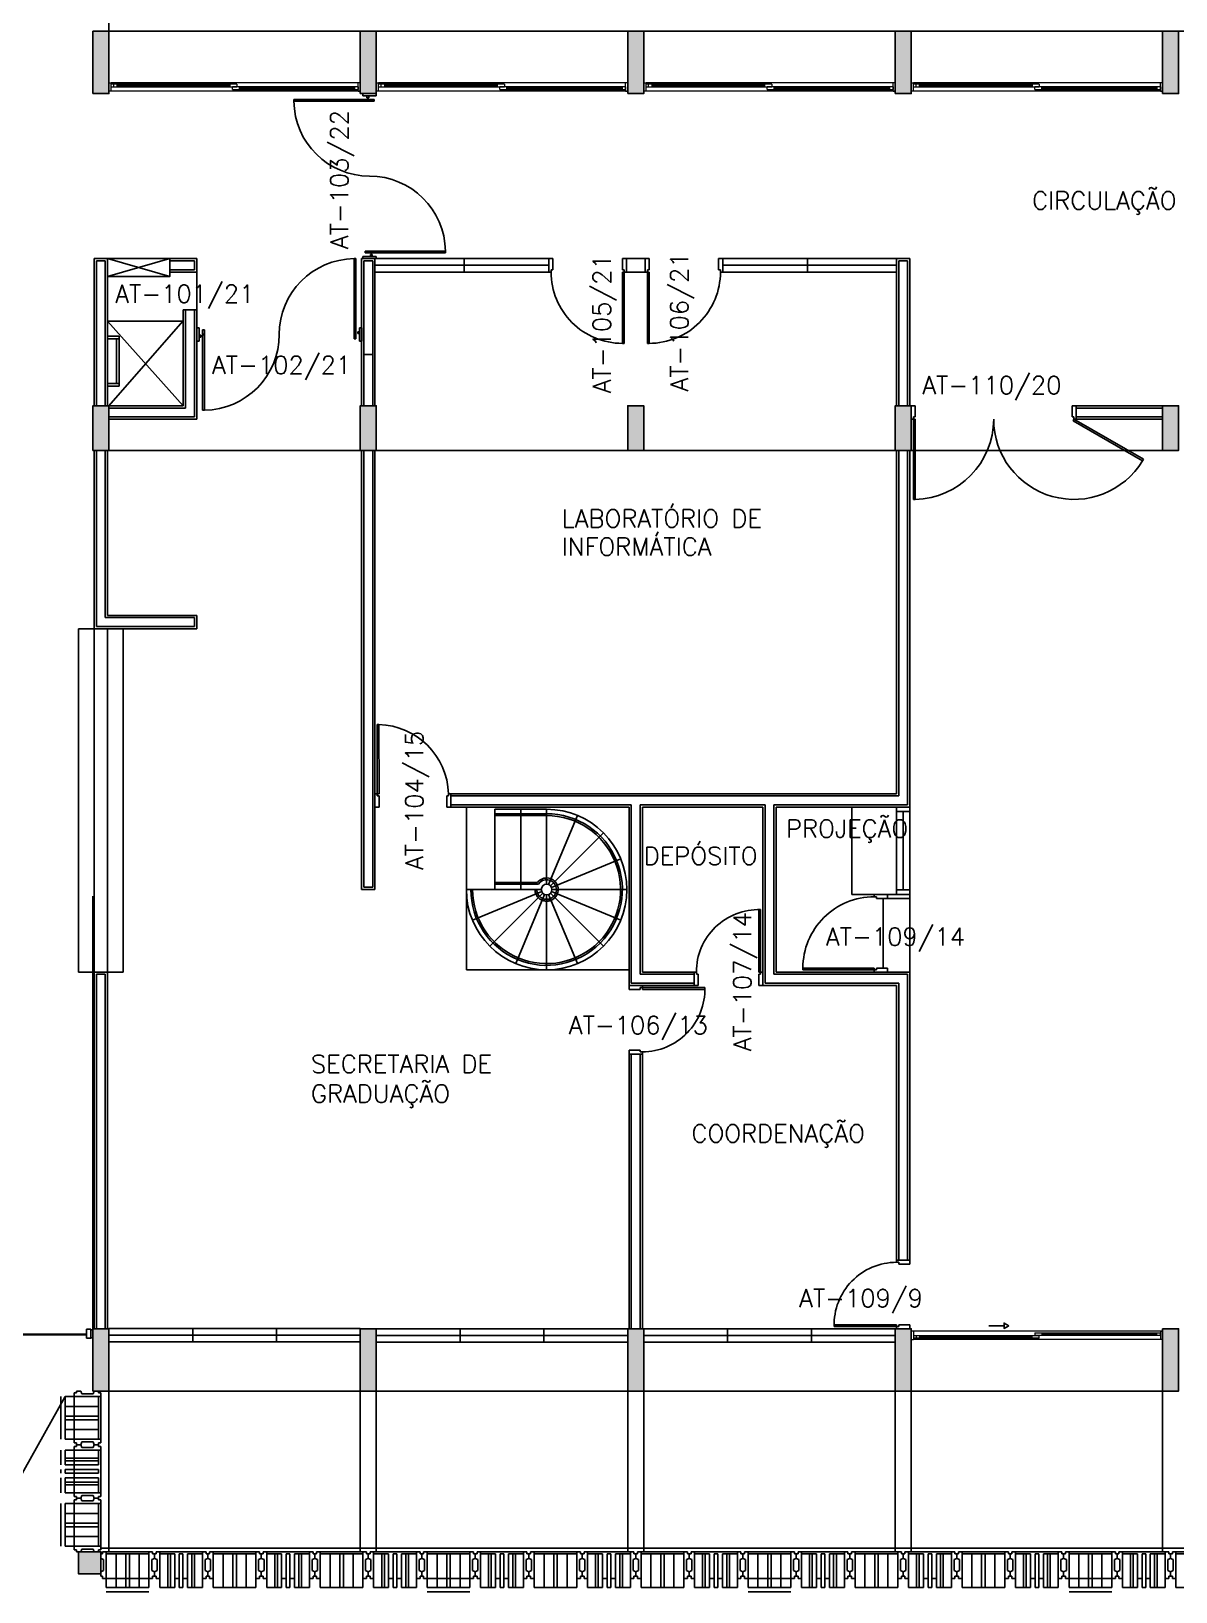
# Model space of a CAD drawing. Header units: millimetres. Extents: x 3605 to 3741, y 1123 to 1192.
# Drawn here: x 3719.02 to 3731.86, y 1132.45 to 1149.95 of the extents above; entities that cross this region are included whole.
import ezdxf

# ---------------------------------------------------------------- set-up
doc = ezdxf.new("R2010")
doc.units = ezdxf.units.MM
doc.linetypes.add('HIDDEN', pattern=[9.525, 6.35, -3.175])
for name, color, linetype in [('ar-acesso', 2, 'Continuous'), ('ar-alv', 2, 'Continuous'), ('ar-banc', 1, 'Continuous'), ('ar-brs', 2, 'Continuous'), ('ar-ci', 1, 'Continuous'), ('ar-esc', 2, 'Continuous'), ('ar-esq', 2, 'Continuous'), ('ar-estc', 1, 'Continuous'), ('ar-piso', 1, 'Continuous'), ('ar-proj', 1, 'HIDDEN'), ('ar-projarmario', 1, 'HIDDEN'), ('ar-reboco', 2, 'Continuous'), ('AR-SIMB CONG', 1, 'Continuous'), ('ar-xis', 1, 'Continuous'), ('banc', 1, 'Continuous'), ('brs-proj', 1, 'HIDDEN'), ('brs1', 2, 'Continuous'), ('brs2', 1, 'Continuous'), ('brs3', 1, 'Continuous'), ('brs4', 1, 'Continuous'), ('brs5', 1, 'Continuous'), ('DET-PIVO', 2, 'Continuous'), ('ENDEREÇO', 2, 'Continuous'), ('esc', 2, 'Continuous'), ('esq-01', 1, 'Continuous'), ('esq-02', 1, 'Continuous'), ('esq-03', 1, 'HIDDEN'), ('estc-01', 3, 'Continuous'), ('h-estc', 3, 'Continuous'), ('mob-aud1', 1, 'Continuous'), ('proj', 1, 'HIDDEN'), ('ptm', 2, 'Continuous'), ('ptm1', 1, 'Continuous'), ('TEXTO', 2, 'Continuous')]:
    doc.layers.add(name, color=color, linetype=linetype)
doc.styles.add('UNB-100', font='simplex.shx', dxfattribs={"height": 0.2})
doc.styles.add('UNB1-100', font='simplex.shx', dxfattribs={"height": 0.2})

# ---------------------------------------------------------------- blocks, each defined once
blk = doc.blocks.new('plr01-01p')
at = {"layer": 'h-estc'}
blk.add_hatch(color=3, dxfattribs=at).paths.add_polyline_path([(0.09, 0.075), (-0.09, 0.075), (-0.09, -0.625), (0.09, -0.625)])
at = {"layer": 'estc-01', "color": 3}
blk.add_lwpolyline([(-0.09, 0.075), (-0.09, -0.625), (0.09, -0.625), (0.09, 0.075)], close=True, dxfattribs=at)
blk = doc.blocks.new('plr02-01p')
at = {"layer": 'h-estc'}
blk.add_hatch(color=3, dxfattribs=at).paths.add_polyline_path([(0.09, 0.075), (-0.09, 0.075), (-0.09, -0.425), (0.09, -0.425)])
at = {"layer": 'estc-01', "color": 3}
blk.add_lwpolyline([(-0.09, 0.075), (-0.09, -0.425), (0.09, -0.425), (0.09, 0.075)], close=True, dxfattribs=at)
blk = doc.blocks.new('brs01-01p-leste')
at = {"layer": 'brs1'}
for p, q in [((-3, 0.2), (-2.98, 0.2)), ((-3, 0.2), (-3, 0.15)), ((-2.98, 0.225), (-2.94, 0.225)), ((-2.98, 0.2), (-2.98, 0.225)), ((-2.94, -0.075), (-2.94, 0.225)), ((-2.42, 0.225), (-2.46, 0.225)), ((-2.46, -0.075), (-2.46, 0.225)), ((-2.42, 0.2), (-2.42, 0.225)), ((-2.4, 0.2), (-2.42, 0.2)), ((-2.4, 0.2), (-2.38, 0.2)), ((-2.4, 0.2), (-2.4, 0.15)), ((-2.4, 0.2), (-2.4, 0.15)), ((-2.38, 0.225), (-2.34, 0.225)), ((-2.38, 0.2), (-2.38, 0.225)), ((-2.34, -0.075), (-2.34, 0.225)), ((-1.82, 0.225), (-1.86, 0.225)), ((-1.86, -0.075), (-1.86, 0.225)), ((-1.82, 0.2), (-1.82, 0.225)), ((-1.8, 0.2), (-1.82, 0.2)), ((-1.8, 0.2), (-1.78, 0.2)), ((-1.8, 0.2), (-1.8, 0.15)), ((-1.8, 0.2), (-1.8, 0.15)), ((-1.78, 0.225), (-1.74, 0.225)), ((-1.78, 0.2), (-1.78, 0.225)), ((-1.74, -0.075), (-1.74, 0.225)), ((-1.22, 0.225), (-1.26, 0.225)), ((-1.26, -0.075), (-1.26, 0.225)), ((-1.22, 0.2), (-1.22, 0.225)), ((-1.2, 0.2), (-1.22, 0.2)), ((-1.2, 0.2), (-1.18, 0.2)), ((-1.2, 0.2), (-1.2, 0.15)), ((-1.2, 0.2), (-1.2, 0.15)), ((-1.18, 0.225), (-1.14, 0.225)), ((-1.18, 0.2), (-1.18, 0.225)), ((-1.14, -0.075), (-1.14, 0.225)), ((-0.62, 0.225), (-0.66, 0.225)), ((-0.66, -0.075), (-0.66, 0.225)), ((-0.62, 0.2), (-0.62, 0.225)), ((-0.6, 0.2), (-0.62, 0.2)), ((-0.6, 0.2), (-0.6, 0.15)), ((-0.6, 0.2), (-0.58, 0.2)), ((-0.6, 0.2), (-0.6, 0.15)), ((-0.58, 0.225), (-0.54, 0.225)), ((-0.58, 0.2), (-0.58, 0.225)), ((-0.54, -0.075), (-0.54, 0.225)), ((-0.02, 0.225), (-0.06, 0.225)), ((-0.06, -0.075), (-0.06, 0.225)), ((-0.02, 0.2), (-0.02, 0.225)), ((0, 0.2), (-0.02, 0.2)), ((0, 0.2), (0, 0.15)), ((-3, 0.15), (-2.97, 0.137)), ((-3, 0), (-2.97, 0.013)), ((-2.97, 0.137), (-2.97, 0.013)), ((-2.4, 0.15), (-2.43, 0.137)), ((-2.43, 0.137), (-2.43, 0.013)), ((-2.4, 0), (-2.43, 0.013)), ((-2.4, 0.15), (-2.37, 0.137)), ((-2.4, 0), (-2.37, 0.013)), ((-2.37, 0.137), (-2.37, 0.013)), ((-1.8, 0.15), (-1.83, 0.137)), ((-1.83, 0.137), (-1.83, 0.013)), ((-1.8, 0), (-1.83, 0.013)), ((-1.8, 0.15), (-1.77, 0.137)), ((-1.8, 0), (-1.77, 0.013)), ((-1.77, 0.137), (-1.77, 0.013)), ((-1.2, 0.15), (-1.23, 0.137)), ((-1.23, 0.137), (-1.23, 0.013)), ((-1.2, 0), (-1.23, 0.013)), ((-1.2, 0.15), (-1.17, 0.137)), ((-1.2, 0), (-1.17, 0.013)), ((-1.17, 0.137), (-1.17, 0.013)), ((-0.6, 0.15), (-0.63, 0.137)), ((-0.63, 0.137), (-0.63, 0.013)), ((-0.6, 0), (-0.63, 0.013)), ((-0.6, 0.15), (-0.57, 0.137)), ((-0.6, 0), (-0.57, 0.013)), ((-0.57, 0.137), (-0.57, 0.013)), ((0, 0.15), (-0.03, 0.137)), ((-0.03, 0.137), (-0.03, 0.013)), ((0, 0), (-0.03, 0.013)), ((-3, -0.05), (-3, 0)), ((-3, -0.05), (-2.98, -0.05)), ((-2.98, -0.05), (-2.98, -0.075)), ((-2.98, -0.075), (-2.94, -0.075)), ((-2.42, -0.075), (-2.46, -0.075)), ((-2.42, -0.05), (-2.42, -0.075)), ((-2.4, -0.05), (-2.42, -0.05)), ((-2.4, -0.05), (-2.4, 0)), ((-2.4, -0.05), (-2.4, 0)), ((-2.4, -0.05), (-2.38, -0.05)), ((-2.38, -0.05), (-2.38, -0.075)), ((-2.38, -0.075), (-2.34, -0.075)), ((-1.82, -0.075), (-1.86, -0.075)), ((-1.82, -0.05), (-1.82, -0.075)), ((-1.8, -0.05), (-1.82, -0.05)), ((-1.8, -0.05), (-1.8, 0)), ((-1.8, -0.05), (-1.8, 0)), ((-1.8, -0.05), (-1.78, -0.05)), ((-1.78, -0.05), (-1.78, -0.075)), ((-1.78, -0.075), (-1.74, -0.075)), ((-1.22, -0.075), (-1.26, -0.075)), ((-1.22, -0.05), (-1.22, -0.075)), ((-1.2, -0.05), (-1.22, -0.05)), ((-1.2, -0.05), (-1.2, 0)), ((-1.2, -0.05), (-1.2, 0)), ((-1.2, -0.05), (-1.18, -0.05)), ((-1.18, -0.05), (-1.18, -0.075)), ((-1.18, -0.075), (-1.14, -0.075)), ((-0.62, -0.075), (-0.66, -0.075)), ((-0.62, -0.05), (-0.62, -0.075)), ((-0.6, -0.05), (-0.62, -0.05)), ((-0.6, -0.05), (-0.6, 0)), ((-0.6, -0.05), (-0.6, 0)), ((-0.6, -0.05), (-0.58, -0.05)), ((-0.58, -0.05), (-0.58, -0.075)), ((-0.58, -0.075), (-0.54, -0.075)), ((-0.02, -0.075), (-0.06, -0.075)), ((-0.02, -0.05), (-0.02, -0.075)), ((0, -0.05), (-0.02, -0.05)), ((0, -0.05), (0, 0))]:
    blk.add_line(p, q, dxfattribs=at)
at = {"layer": 'brs2'}
for p, q in [((-2.94, 0.225), (-2.46, 0.225)), ((-2.34, 0.225), (-1.86, 0.225)), ((-2.229, 0.2), (-2.12, 0.2)), ((-1.971, 0.2), (-2.08, 0.2)), ((-1.74, 0.225), (-1.26, 0.225)), ((-1.14, 0.225), (-0.66, 0.225)), ((-1.029, 0.2), (-0.92, 0.2)), ((-0.771, 0.2), (-0.88, 0.2)), ((-0.54, 0.225), (-0.06, 0.225)), ((-2.772, -0.075), (-2.72, -0.075)), ((-2.628, -0.075), (-2.68, -0.075)), ((-2.229, -0.175), (-2.12, -0.175)), ((-1.971, -0.175), (-2.08, -0.175)), ((-1.572, -0.075), (-1.52, -0.075)), ((-1.428, -0.075), (-1.48, -0.075)), ((-1.029, -0.175), (-0.92, -0.175)), ((-0.771, -0.175), (-0.88, -0.175)), ((-0.372, -0.075), (-0.32, -0.075)), ((-0.228, -0.075), (-0.28, -0.075))]:
    blk.add_line(p, q, dxfattribs=at)
at = {"layer": 'brs3'}
for p, q in [((-2.82, 0.2), (-2.82, -0.175)), ((-2.772, 0.2), (-2.82, 0.2)), ((-2.772, 0.2), (-2.772, -0.175)), ((-2.628, 0.2), (-2.628, -0.175)), ((-2.628, 0.2), (-2.58, 0.2)), ((-2.58, 0.2), (-2.58, -0.175)), ((-2.12, -0.175), (-2.12, 0.2)), ((-2.12, 0.2), (-2.08, 0.2)), ((-2.08, -0.175), (-2.08, 0.2)), ((-1.62, 0.2), (-1.62, -0.175)), ((-1.572, 0.2), (-1.62, 0.2)), ((-1.572, 0.2), (-1.572, -0.175)), ((-1.428, 0.2), (-1.428, -0.175)), ((-1.428, 0.2), (-1.38, 0.2)), ((-1.38, 0.2), (-1.38, -0.175)), ((-0.92, -0.175), (-0.92, 0.2)), ((-0.92, 0.2), (-0.88, 0.2)), ((-0.88, -0.175), (-0.88, 0.2)), ((-0.42, 0.2), (-0.42, -0.175)), ((-0.372, 0.2), (-0.42, 0.2)), ((-0.372, 0.2), (-0.372, -0.175)), ((-0.228, 0.2), (-0.228, -0.175)), ((-0.228, 0.2), (-0.18, 0.2)), ((-0.18, 0.2), (-0.18, -0.175)), ((-2.772, -0.175), (-2.82, -0.175)), ((-2.628, -0.175), (-2.58, -0.175)), ((-2.12, -0.175), (-2.08, -0.175)), ((-1.572, -0.175), (-1.62, -0.175)), ((-1.428, -0.175), (-1.38, -0.175)), ((-0.92, -0.175), (-0.88, -0.175)), ((-0.372, -0.175), (-0.42, -0.175)), ((-0.228, -0.175), (-0.18, -0.175))]:
    blk.add_line(p, q, dxfattribs=at)
at = {"layer": 'brs4'}
for p, q in [((-2.85, 0.2), (-2.94, 0.2)), ((-2.85, -0.175), (-2.85, 0.2)), ((-2.85, 0.2), (-2.82, 0.2)), ((-2.72, -0.175), (-2.72, 0.2)), ((-2.72, 0.2), (-2.68, 0.2)), ((-2.68, -0.175), (-2.68, 0.2)), ((-2.55, 0.2), (-2.58, 0.2)), ((-2.55, 0.2), (-2.46, 0.2)), ((-2.55, -0.175), (-2.55, 0.2)), ((-2.229, 0.2), (-2.34, 0.2)), ((-2.229, -0.175), (-2.229, 0.2)), ((-1.971, 0.2), (-1.86, 0.2)), ((-1.971, -0.175), (-1.971, 0.2)), ((-1.65, 0.2), (-1.74, 0.2)), ((-1.65, -0.175), (-1.65, 0.2)), ((-1.65, 0.2), (-1.62, 0.2)), ((-1.52, -0.175), (-1.52, 0.2)), ((-1.52, 0.2), (-1.48, 0.2)), ((-1.48, -0.175), (-1.48, 0.2)), ((-1.35, 0.2), (-1.38, 0.2)), ((-1.35, 0.2), (-1.26, 0.2)), ((-1.35, -0.175), (-1.35, 0.2)), ((-1.029, 0.2), (-1.14, 0.2)), ((-1.029, -0.175), (-1.029, 0.2)), ((-0.771, 0.2), (-0.66, 0.2)), ((-0.771, -0.175), (-0.771, 0.2)), ((-0.45, 0.2), (-0.54, 0.2)), ((-0.45, -0.175), (-0.45, 0.2)), ((-0.45, 0.2), (-0.42, 0.2)), ((-0.32, -0.175), (-0.32, 0.2)), ((-0.32, 0.2), (-0.28, 0.2)), ((-0.28, -0.175), (-0.28, 0.2)), ((-0.15, 0.2), (-0.18, 0.2)), ((-0.15, 0.2), (-0.06, 0.2)), ((-0.15, -0.175), (-0.15, 0.2)), ((-2.94, -0.075), (-2.94, -0.175)), ((-2.85, -0.175), (-2.94, -0.175)), ((-2.85, -0.175), (-2.82, -0.175)), ((-2.72, -0.175), (-2.68, -0.175)), ((-2.55, -0.175), (-2.58, -0.175)), ((-2.55, -0.175), (-2.46, -0.175)), ((-2.46, -0.075), (-2.46, -0.175)), ((-2.34, -0.075), (-2.34, -0.175)), ((-2.229, -0.175), (-2.34, -0.175)), ((-1.971, -0.175), (-1.86, -0.175)), ((-1.86, -0.075), (-1.86, -0.175)), ((-1.74, -0.075), (-1.74, -0.175)), ((-1.65, -0.175), (-1.74, -0.175)), ((-1.65, -0.175), (-1.62, -0.175)), ((-1.52, -0.175), (-1.48, -0.175)), ((-1.35, -0.175), (-1.38, -0.175)), ((-1.35, -0.175), (-1.26, -0.175)), ((-1.26, -0.075), (-1.26, -0.175)), ((-1.14, -0.075), (-1.14, -0.175)), ((-1.029, -0.175), (-1.14, -0.175)), ((-0.771, -0.175), (-0.66, -0.175)), ((-0.66, -0.075), (-0.66, -0.175)), ((-0.54, -0.075), (-0.54, -0.175)), ((-0.45, -0.175), (-0.54, -0.175)), ((-0.45, -0.175), (-0.42, -0.175)), ((-0.32, -0.175), (-0.28, -0.175)), ((-0.15, -0.175), (-0.18, -0.175)), ((-0.15, -0.175), (-0.06, -0.175)), ((-0.06, -0.075), (-0.06, -0.175))]:
    blk.add_line(p, q, dxfattribs=at)
blk = doc.blocks.new('BRS01-03C')
at = {"layer": 'brs-proj'}
blk.add_line((0.54, 0.075), (0.06, 0.075), dxfattribs=at)
at = {"layer": 'brs1'}
for p, q in [((0, 0.05), (0.02, 0.05)), ((0, 0.05), (0, 0)), ((0, 0), (0.03, -0.013)), ((0.02, 0.075), (0.06, 0.075)), ((0.02, 0.05), (0.02, 0.075)), ((0.06, 0.075), (0.06, -0.225)), ((0.54, 0.075), (0.54, -0.225)), ((0.58, 0.075), (0.54, 0.075)), ((0.6, 0), (0.57, -0.013)), ((0.58, 0.05), (0.58, 0.075)), ((0.6, 0.05), (0.58, 0.05)), ((0.6, 0.05), (0.6, 0)), ((0, -0.15), (0.03, -0.137)), ((0, -0.2), (0, -0.15)), ((0.03, -0.137), (0.03, -0.013)), ((0.57, -0.137), (0.57, -0.013)), ((0.6, -0.15), (0.57, -0.137)), ((0.6, -0.2), (0.6, -0.15)), ((0, -0.2), (0.02, -0.2)), ((0.02, -0.2), (0.02, -0.225)), ((0.02, -0.225), (0.06, -0.225)), ((0.58, -0.225), (0.54, -0.225)), ((0.58, -0.2), (0.58, -0.225)), ((0.6, -0.2), (0.58, -0.2))]:
    blk.add_line(p, q, dxfattribs=at)
at = {"layer": 'brs2'}
blk.add_line((0.54, -0.225), (0.06, -0.225), dxfattribs=at)
at = {"layer": 'brs3'}
for p, q in [((0.28, 0.175), (0.28, -0.2)), ((0.32, 0.175), (0.28, 0.175)), ((0.32, 0.175), (0.32, -0.2)), ((0.32, -0.2), (0.28, -0.2))]:
    blk.add_line(p, q, dxfattribs=at)
at = {"layer": 'brs4'}
for p, q in [((0.06, 0.075), (0.06, 0.175)), ((0.171, 0.175), (0.06, 0.175)), ((0.171, 0.175), (0.171, -0.2)), ((0.429, 0.175), (0.54, 0.175)), ((0.429, 0.175), (0.429, -0.2)), ((0.54, 0.075), (0.54, 0.175)), ((0.171, -0.2), (0.06, -0.2)), ((0.429, -0.2), (0.54, -0.2))]:
    blk.add_line(p, q, dxfattribs=at)
at = {"layer": 'brs4', "color": 1}
for p, q in [((0.171, 0.175), (0.28, 0.175)), ((0.429, 0.175), (0.32, 0.175)), ((0.171, -0.2), (0.28, -0.2)), ((0.429, -0.2), (0.32, -0.2))]:
    blk.add_line(p, q, dxfattribs=at)
at = {"layer": 'brs5'}
blk.add_line((0.54, 0.225), (0.06, 0.225), dxfattribs=at)
blk = doc.blocks.new('BRS01-02C')
at = {"layer": 'brs-proj'}
for p, q in [((0.06, 0.075), (0.228, 0.075)), ((0.28, 0.075), (0.32, 0.075)), ((0.54, 0.075), (0.372, 0.075))]:
    blk.add_line(p, q, dxfattribs=at)
at = {"layer": 'brs1'}
for p, q in [((0, 0.05), (0.02, 0.05)), ((0, 0.05), (0, 0)), ((0, 0), (0.03, -0.013)), ((0.02, 0.075), (0.06, 0.075)), ((0.02, 0.05), (0.02, 0.075)), ((0.06, 0.075), (0.06, -0.225)), ((0.54, 0.075), (0.54, -0.225)), ((0.58, 0.075), (0.54, 0.075)), ((0.6, 0), (0.57, -0.013)), ((0.58, 0.05), (0.58, 0.075)), ((0.6, 0.05), (0.58, 0.05)), ((0.6, 0.05), (0.6, 0)), ((0, -0.15), (0.03, -0.137)), ((0, -0.2), (0, -0.15)), ((0.03, -0.137), (0.03, -0.013)), ((0.57, -0.137), (0.57, -0.013)), ((0.6, -0.15), (0.57, -0.137)), ((0.6, -0.2), (0.6, -0.15)), ((0, -0.2), (0.02, -0.2)), ((0.02, -0.2), (0.02, -0.225)), ((0.02, -0.225), (0.06, -0.225)), ((0.58, -0.225), (0.54, -0.225)), ((0.58, -0.2), (0.58, -0.225)), ((0.6, -0.2), (0.58, -0.2))]:
    blk.add_line(p, q, dxfattribs=at)
at = {"layer": 'brs2'}
for p, q in [((0.228, 0.075), (0.28, 0.075)), ((0.372, 0.075), (0.32, 0.075)), ((0.54, -0.225), (0.06, -0.225))]:
    blk.add_line(p, q, dxfattribs=at)
at = {"layer": 'brs3'}
for p, q in [((0.18, -0.2), (0.18, 0.175)), ((0.228, 0.175), (0.18, 0.175)), ((0.228, -0.2), (0.228, 0.175)), ((0.372, -0.2), (0.372, 0.175)), ((0.372, 0.175), (0.42, 0.175)), ((0.42, -0.2), (0.42, 0.175)), ((0.228, -0.2), (0.18, -0.2)), ((0.372, -0.2), (0.42, -0.2))]:
    blk.add_line(p, q, dxfattribs=at)
at = {"layer": 'brs4'}
for p, q in [((0.06, 0.075), (0.06, 0.175)), ((0.15, 0.175), (0.06, 0.175)), ((0.15, 0.175), (0.15, -0.2)), ((0.28, 0.175), (0.28, -0.2)), ((0.32, 0.175), (0.28, 0.175)), ((0.32, 0.175), (0.32, -0.2)), ((0.45, 0.175), (0.54, 0.175)), ((0.45, 0.175), (0.45, -0.2)), ((0.54, 0.075), (0.54, 0.175)), ((0.15, -0.2), (0.06, -0.2)), ((0.32, -0.2), (0.28, -0.2)), ((0.45, -0.2), (0.54, -0.2))]:
    blk.add_line(p, q, dxfattribs=at)
at = {"layer": 'brs4', "color": 3}
for p, q in [((0.15, 0.175), (0.18, 0.175)), ((0.45, 0.175), (0.42, 0.175)), ((0.15, -0.2), (0.18, -0.2)), ((0.45, -0.2), (0.42, -0.2))]:
    blk.add_line(p, q, dxfattribs=at)
at = {"layer": 'brs5'}
for p, q in [((0.228, 0.225), (0.06, 0.225)), ((0.32, 0.225), (0.28, 0.225)), ((0.372, 0.225), (0.54, 0.225))]:
    blk.add_line(p, q, dxfattribs=at)
blk = doc.blocks.new('pm-80-02p')
at = {"layer": 'ptm'}
for p, q in [((0.105, 0.075), (0.104, 0.85)), ((0.124, 0.85), (0.104, 0.85)), ((0.125, 0.075), (0.124, 0.85)), ((0.105, 0.075), (0.08, 0.075)), ((0.08, 0.075), (0.08, -0.075)), ((0.125, 0.075), (0.105, 0.075)), ((0.105, 0.075), (0.105, 0.05)), ((0.125, 0.05), (0.105, 0.05)), ((0.125, 0.05), (0.125, -0.075)), ((0.885, 0.05), (0.885, -0.075)), ((0.885, 0.05), (0.905, 0.05)), ((0.905, 0.075), (0.93, 0.075)), ((0.905, 0.075), (0.905, 0.05)), ((0.93, 0.075), (0.93, -0.075)), ((0.08, -0.075), (0.125, -0.075)), ((0.93, -0.075), (0.885, -0.075))]:
    blk.add_line(p, q, dxfattribs=at)
at = {"layer": 'ptm1', "color": 1}
blk.add_arc((0.105, 0.05), 0.8, 1.7908, 88.6113, dxfattribs=at)
blk = doc.blocks.new('esq14-01p')
at = {"layer": 'ptm'}
for p, q in [((-0.925, 0), (-0.925, 0.15)), ((-0.925, 0.15), (-0.88, 0.15)), ((-0.9, 0), (-0.925, 0)), ((-0.88, 0.025), (-0.9, 0.025)), ((-0.9, 0), (-0.9, 0.025)), ((-0.9, 0), (-0.9, -0.9)), ((-0.88, 0), (-0.9, 0)), ((-0.88, 0.025), (-0.88, 0.15)), ((-0.88, 0), (-0.88, -0.9)), ((0.88, 0.025), (0.88, 0.15)), ((0.925, 0.15), (0.88, 0.15)), ((0.88, 0.025), (0.9, 0.025)), ((0.9, 0), (0.9, 0.025)), ((0.925, 0), (0.925, 0.15)), ((0.89, -0.017), (0.9, 0)), ((0.89, -0.017), (1.669, -0.467)), ((0.9, 0), (1.679, -0.45)), ((0.9, 0), (0.925, 0)), ((1.669, -0.467), (1.679, -0.45)), ((-0.88, -0.9), (-0.9, -0.9))]:
    blk.add_line(p, q, dxfattribs=at)
at = {"layer": 'ptm', "color": 1}
for centre, start, end in [((-0.9, 0), 271.2733, 360), ((0.9, 0), 180, 328.7267)]:
    blk.add_arc(centre, 0.9, start, end, dxfattribs=at)
blk = doc.blocks.new('pm-70-03p')
at = {"layer": 'ptm'}
for p, q in [((0.105, 0.075), (0.105, 0.775)), ((0.125, 0.775), (0.105, 0.775)), ((0.125, 0.075), (0.125, 0.775)), ((0.105, 0.075), (0.08, 0.075)), ((0.08, 0.075), (0.08, -0.075)), ((0.125, 0.075), (0.105, 0.075)), ((0.125, 0.075), (0.105, 0.075)), ((0.105, 0.075), (0.105, 0.05)), ((0.125, 0.05), (0.105, 0.05)), ((0.125, 0.05), (0.125, -0.075)), ((0.805, 0.05), (0.805, -0.075)), ((0.805, 0.05), (0.825, 0.05)), ((0.825, 0.075), (0.85, 0.075)), ((0.825, 0.075), (0.825, 0.05)), ((0.85, 0.075), (0.85, -0.075)), ((0.08, -0.075), (0.125, -0.075)), ((0.85, -0.075), (0.805, -0.075))]:
    blk.add_line(p, q, dxfattribs=at)
at = {"layer": 'ptm', "color": 1}
blk.add_arc((0.125, 0.075), 0.7, 0, 91.6372, dxfattribs=at)
blk = doc.blocks.new('esq01-01p')
at = {"layer": 'esq-01'}
for p, q in [((0, 0), (0.05, 0)), ((3, 0), (3.05, 0)), ((5.72, 0.004), (5.72, -0.096)), ((5.77, 0.004), (5.72, 0.004)), ((5.77, -0.096), (5.77, 0.004)), ((5.77, 0), (5.795, 0)), ((8.774, 0), (8.724, 0)), ((0, -0.006), (-0.025, -0.006)), ((0, -0.096), (-0.025, -0.096)), ((0, 0), (0, -0.1)), ((0, -0.1), (0.05, -0.1)), ((0.05, -0.1), (0.05, 0)), ((2.72, -0.01), (2.72, -0.11)), ((2.77, -0.01), (2.72, -0.01)), ((2.77, -0.11), (2.72, -0.11)), ((2.77, -0.11), (2.77, -0.01)), ((2.77, -0.014), (2.795, -0.014)), ((2.77, -0.104), (2.795, -0.104)), ((3, -0.006), (2.975, -0.006)), ((3, -0.096), (2.975, -0.096)), ((3, 0), (3, -0.1)), ((3, -0.1), (3.05, -0.1)), ((3.05, -0.1), (3.05, 0)), ((5.77, -0.096), (5.72, -0.096)), ((5.77, -0.09), (5.795, -0.09)), ((6.004, -0.014), (5.979, -0.014)), ((6.004, -0.104), (5.979, -0.104)), ((6.004, -0.11), (6.004, -0.01)), ((6.004, -0.01), (6.054, -0.01)), ((6.004, -0.11), (6.054, -0.11)), ((6.054, -0.01), (6.054, -0.11)), ((8.724, -0.1), (8.724, 0)), ((8.774, -0.1), (8.724, -0.1)), ((8.774, 0), (8.774, -0.1)), ((8.774, -0.006), (8.799, -0.006)), ((8.774, -0.096), (8.799, -0.096))]:
    blk.add_line(p, q, dxfattribs=at)
for points in [[(4.337, 0.004), (4.387, 0.004), (4.387, 0.014), (4.337, 0.014)], [(4.387, 0.004), (4.337, 0.004), (4.337, 0.014), (4.387, 0.014)], [(4.437, 0.004), (4.387, 0.004), (4.387, 0.014), (4.437, 0.014)], [(4.387, 0.004), (4.437, 0.004), (4.437, 0.014), (4.387, 0.014)], [(1.36, -0.055), (1.41, -0.055), (1.41, -0.045), (1.36, -0.045)], [(1.41, -0.055), (1.36, -0.055), (1.36, -0.065), (1.41, -0.065)], [(7.414, -0.055), (7.364, -0.055), (7.364, -0.045), (7.414, -0.045)], [(7.364, -0.055), (7.414, -0.055), (7.414, -0.065), (7.364, -0.065)]]:
    blk.add_lwpolyline(points, close=True, dxfattribs=at)
at = {"layer": 'esq-02'}
for p, q in [((3.05, 0.014), (4.337, 0.014)), ((3.05, 0.004), (3.05, 0.014)), ((3.05, 0.004), (4.337, 0.004)), ((5.72, 0.014), (4.437, 0.014)), ((5.72, 0.004), (4.437, 0.004)), ((5.72, 0.004), (5.72, 0.014)), ((0.05, -0.055), (1.36, -0.055)), ((0.05, -0.065), (1.36, -0.065)), ((2.72, -0.045), (1.41, -0.045)), ((2.72, -0.055), (1.41, -0.055)), ((6.054, -0.045), (7.364, -0.045)), ((6.054, -0.055), (7.364, -0.055)), ((8.724, -0.055), (7.414, -0.055)), ((8.724, -0.065), (7.414, -0.065))]:
    blk.add_line(p, q, dxfattribs=at)
blk = doc.blocks.new('pm-80-01p')
at = {"layer": 'ptm'}
for p, q in [((0.105, 0.075), (0.105, 0.875)), ((0.125, 0.875), (0.105, 0.875)), ((0.125, 0.075), (0.125, 0.875)), ((0.105, 0.075), (0.08, 0.075)), ((0.08, 0.075), (0.08, -0.075)), ((0.125, 0.075), (0.105, 0.075)), ((0.105, 0.075), (0.105, 0.05)), ((0.125, 0.05), (0.105, 0.05)), ((0.125, 0.05), (0.125, -0.075)), ((0.905, 0.05), (0.905, -0.075)), ((0.905, 0.05), (0.925, 0.05)), ((0.925, 0.075), (0.95, 0.075)), ((0.925, 0.075), (0.925, 0.05)), ((0.95, 0.075), (0.95, -0.075)), ((0.08, -0.075), (0.125, -0.075)), ((0.95, -0.075), (0.905, -0.075))]:
    blk.add_line(p, q, dxfattribs=at)
at = {"layer": 'ptm', "color": 1}
blk.add_arc((0.125, 0.075), 0.8, 360, 90, dxfattribs=at)
blk = doc.blocks.new('esq53-01p')
at = {"layer": 'banc', "color": 1}
for p, q in [((-0.95, 0.575), (-1.93, 0.575)), ((-1.93, 0.075), (-1.93, 0.575)), ((-0.95, 0.075), (-0.95, 0.575))]:
    blk.add_line(p, q, dxfattribs=at)
at = {"layer": 'esq-01'}
for p, q in [((-1, 0), (-1.88, 0)), ((-0.95, 0.075), (-0.95, -0.075))]:
    blk.add_line(p, q, dxfattribs=at)
for points in [[(-1.93, 0.075), (-1.88, 0.075), (-1.88, -0.075), (-1.93, -0.075)], [(-0.95, 0.075), (-1, 0.075), (-1, -0.075), (-0.95, -0.075)], [(-0.905, 0.175), (-0.95, 0.175), (-0.95, -0.075), (-0.905, -0.075)]]:
    blk.add_lwpolyline(points, close=True, dxfattribs=at)
at = {"layer": 'esq-02'}
blk.add_lwpolyline([(-0.95, 0.075), (-1.93, 0.075), (-1.93, -0.075), (-0.95, -0.075)], close=True, dxfattribs=at)
at = {"xscale": -1}
blk.add_blockref('pm-80-01p', (0, 0.25), dxfattribs=at)
blk = doc.blocks.new('esq16-01p')
at = {"layer": 'esq-01'}
for p, q in [((2.025, 0), (0.075, 0)), ((1.075, 0.075), (1.075, -0.075)), ((2.025, 0.075), (2.025, -0.075))]:
    blk.add_line(p, q, dxfattribs=at)
at = {"layer": 'esq-02'}
blk.add_lwpolyline([(2.025, 0.075), (0.075, 0.075), (0.075, -0.075), (2.025, -0.075)], close=True, dxfattribs=at)
at = {"rotation": 180}
blk.add_blockref('pm-80-01p', (2.975, 0), dxfattribs=at)
blk = doc.blocks.new('esq02-01p')
at = {"layer": 'esq-01'}
for p, q in [((2.91, 0), (0.09, 0)), ((1.03, -0.075), (1.03, 0.075)), ((1.97, -0.075), (1.97, 0.075))]:
    blk.add_line(p, q, dxfattribs=at)
at = {"layer": 'esq-02'}
blk.add_lwpolyline([(2.91, -0.075), (0.09, -0.075), (0.09, 0.075), (2.91, 0.075)], close=True, dxfattribs=at)

msp = doc.modelspace()

# ---------------------------------------------------------------- hatches: boundary and pattern name
at = {"layer": 'h-estc'}
h = msp.add_hatch(color=8, dxfattribs=at)
h.paths.add_polyline_path([(3719.799, 1132.751), (3719.549, 1132.751), (3719.549, 1132.651), (3719.799, 1132.651), (3719.799, 1132.676)])
h.paths.add_polyline_path([(3719.799, 1132.901), (3719.549, 1132.901), (3719.549, 1132.751), (3719.799, 1132.751)])

# ---------------------------------------------------------------- linework, layer by layer
at = {"layer": 'ar-acesso'}
msp.add_line((3719.799, 1132.941), (3737.799, 1132.941), dxfattribs=at)
at = {"layer": 'ar-alv'}
for p, q in [((3719.749, 1145.751), (3719.749, 1147.376)), ((3719.849, 1147.376), (3719.749, 1147.376)), ((3719.849, 1145.751), (3719.849, 1147.376)), ((3720.849, 1147.376), (3720.574, 1147.376)), ((3720.849, 1147.376), (3720.849, 1147.276)), ((3722.749, 1145.751), (3722.749, 1147.376)), ((3722.849, 1147.376), (3722.749, 1147.376)), ((3722.849, 1145.751), (3722.849, 1147.376)), ((3728.749, 1147.376), (3728.749, 1145.751)), ((3728.749, 1147.376), (3728.849, 1147.376)), ((3728.849, 1147.376), (3728.849, 1145.751)), ((3720.849, 1147.276), (3720.574, 1147.276)), ((3720.749, 1146.826), (3720.749, 1145.726)), ((3720.849, 1146.826), (3720.849, 1145.626)), ((3722.849, 1146.326), (3722.749, 1146.326)), ((3720.749, 1145.726), (3719.889, 1145.726)), ((3720.849, 1145.626), (3719.889, 1145.626)), ((3731.709, 1145.726), (3730.739, 1145.726)), ((3731.709, 1145.626), (3730.739, 1145.626)), ((3719.749, 1143.276), (3719.749, 1145.251)), ((3719.849, 1143.376), (3719.849, 1145.251)), ((3722.749, 1140.351), (3722.749, 1145.251)), ((3722.849, 1140.351), (3722.849, 1145.251)), ((3728.749, 1145.251), (3728.749, 1141.376)), ((3728.849, 1145.251), (3728.849, 1141.276)), ((3720.849, 1143.376), (3719.849, 1143.376)), ((3720.849, 1143.401), (3720.849, 1143.401)), ((3720.849, 1143.276), (3720.849, 1143.376)), ((3720.849, 1143.276), (3719.749, 1143.276)), ((3723.724, 1141.376), (3728.749, 1141.376)), ((3723.724, 1141.276), (3725.749, 1141.276)), ((3725.749, 1139.276), (3725.749, 1141.276)), ((3725.849, 1139.376), (3725.849, 1141.276)), ((3725.849, 1141.276), (3727.249, 1141.276)), ((3727.249, 1139.276), (3727.249, 1141.276)), ((3727.349, 1139.376), (3727.349, 1141.276)), ((3727.349, 1141.276), (3728.849, 1141.276)), ((3722.849, 1140.351), (3722.749, 1140.351)), ((3719.749, 1135.401), (3719.749, 1139.376)), ((3719.749, 1139.376), (3719.849, 1139.376)), ((3719.849, 1135.401), (3719.849, 1139.376)), ((3725.749, 1139.276), (3726.454, 1139.276)), ((3725.849, 1139.376), (3726.454, 1139.376)), ((3727.249, 1139.276), (3728.749, 1139.276)), ((3727.349, 1139.376), (3728.849, 1139.376)), ((3728.749, 1139.276), (3728.749, 1136.171)), ((3728.849, 1139.376), (3728.849, 1136.171)), ((3725.749, 1135.401), (3725.749, 1138.481)), ((3725.849, 1135.401), (3725.849, 1138.481))]:
    msp.add_line(p, q, dxfattribs=at)
msp.add_lwpolyline([(3725.694, 1147.251), (3725.904, 1147.251), (3725.904, 1147.401), (3725.694, 1147.401)], close=True, dxfattribs=at)
msp.add_circle((3724.799, 1140.326), 0.06, dxfattribs=at)
at = {"layer": 'ar-banc'}
msp.add_lwpolyline([(3719.549, 1143.251), (3720.049, 1143.251), (3720.049, 1139.401), (3719.549, 1139.401)], close=True, dxfattribs=at)
at = {"layer": 'ar-ci'}
for p, q in [((3720.574, 1147.401), (3719.874, 1147.201)), ((3719.874, 1147.401), (3720.574, 1147.201))]:
    msp.add_line(p, q, dxfattribs=at)
msp.add_lwpolyline([(3719.874, 1147.201), (3720.574, 1147.201), (3720.574, 1147.401), (3719.874, 1147.401)], close=True, dxfattribs=at)
at = {"layer": 'ar-esc'}
for p, q in [((3719.874, 1146.531), (3720.004, 1146.531)), ((3719.874, 1146.501), (3720.004, 1146.501)), ((3719.974, 1146.501), (3719.974, 1146.001)), ((3720.004, 1146.531), (3720.004, 1145.971)), ((3719.874, 1146.001), (3720.004, 1146.001)), ((3719.874, 1145.971), (3720.004, 1145.971))]:
    msp.add_line(p, q, dxfattribs=at)
at = {"layer": 'ar-estc'}
msp.add_lwpolyline([(3719.799, 1132.651), (3719.549, 1132.651), (3719.549, 1132.901), (3719.799, 1132.901)], close=True, dxfattribs=at)
at = {"layer": 'ar-piso'}
for p, q in [((3734.709, 1149.951), (3719.889, 1149.951)), ((3720.874, 1146.826), (3720.874, 1147.251)), ((3720.724, 1146.701), (3719.874, 1146.701)), ((3724.219, 1140.326), (3724.219, 1141.226)), ((3724.799, 1141.226), (3724.219, 1141.226)), ((3724.509, 1140.326), (3724.509, 1141.226)), ((3724.799, 1140.386), (3724.799, 1141.226)), ((3724.822, 1140.382), (3725.144, 1141.158)), ((3724.842, 1140.369), (3725.436, 1140.963)), ((3724.855, 1140.349), (3725.631, 1140.671)), ((3724.739, 1140.326), (3723.899, 1140.326)), ((3724.799, 1140.426), (3724.799, 1140.476)), ((3725.699, 1140.326), (3724.859, 1140.326)), ((3724.979, 1140.326), (3725.699, 1140.326)), ((3724.842, 1140.284), (3725.436, 1139.69)), ((3724.855, 1140.303), (3725.631, 1139.982)), ((3728.574, 1140.226), (3728.874, 1140.226)), ((3728.574, 1140.226), (3728.574, 1139.446)), ((3728.874, 1140.226), (3728.874, 1139.401)), ((3728.824, 1139.401), (3728.874, 1139.401)), ((3718.299, 1132.676), (3719.399, 1134.641)), ((3719.874, 1134.701), (3722.724, 1134.701)), ((3719.889, 1134.701), (3719.889, 1132.901)), ((3722.874, 1134.701), (3725.724, 1134.701)), ((3725.874, 1134.701), (3728.724, 1134.701)), ((3728.874, 1134.701), (3731.724, 1134.701))]:
    msp.add_line(p, q, dxfattribs=at)
msp.add_arc((3724.799, 1140.326), 0.9, 180, 90, dxfattribs=at)
at = {"layer": 'ar-proj'}
for p, q in [((3719.889, 1152.576), (3719.889, 1149.951)), ((3722.709, 1145.251), (3719.889, 1145.251)), ((3722.889, 1145.251), (3728.709, 1145.251)), ((3731.709, 1145.251), (3728.889, 1145.251)), ((3723.899, 1139.426), (3723.899, 1141.251)), ((3710.889, 1140.251), (3719.709, 1140.251)), ((3723.899, 1139.426), (3725.724, 1139.426)), ((3722.709, 1134.701), (3722.709, 1132.901)), ((3722.889, 1134.701), (3722.889, 1132.901)), ((3725.709, 1134.701), (3725.709, 1132.901)), ((3725.889, 1134.701), (3725.889, 1132.901)), ((3728.709, 1134.701), (3728.709, 1132.901)), ((3728.889, 1134.701), (3728.889, 1132.901)), ((3731.709, 1134.701), (3731.709, 1132.901))]:
    msp.add_line(p, q, dxfattribs=at)
at = {"layer": 'ar-projarmario'}
for p, q in [((3719.724, 1143.251), (3719.724, 1139.401)), ((3719.874, 1143.251), (3719.874, 1139.401)), ((3719.709, 1135.401), (3719.709, 1140.251))]:
    msp.add_line(p, q, dxfattribs=at)
at = {"layer": 'ar-reboco'}
for p, q in [((3719.724, 1145.751), (3719.724, 1147.401)), ((3719.874, 1147.401), (3719.724, 1147.401)), ((3719.874, 1145.751), (3719.874, 1147.401)), ((3719.874, 1147.251), (3719.874, 1147.401)), ((3720.874, 1147.401), (3720.574, 1147.401)), ((3720.574, 1147.251), (3720.574, 1147.401)), ((3720.874, 1147.401), (3720.874, 1147.251)), ((3722.724, 1145.751), (3722.724, 1147.401)), ((3722.724, 1147.401), (3722.889, 1147.401)), ((3722.874, 1145.751), (3722.874, 1147.401)), ((3728.724, 1147.401), (3728.724, 1145.751)), ((3728.724, 1147.401), (3728.874, 1147.401)), ((3728.874, 1147.401), (3728.874, 1145.751)), ((3720.874, 1147.251), (3720.574, 1147.251)), ((3720.724, 1146.826), (3720.724, 1145.751)), ((3720.874, 1146.826), (3720.724, 1146.826)), ((3720.874, 1146.846), (3720.874, 1145.601)), ((3720.724, 1145.751), (3719.889, 1145.751)), ((3731.709, 1145.751), (3730.739, 1145.751)), ((3720.874, 1145.601), (3719.889, 1145.601)), ((3731.709, 1145.601), (3730.739, 1145.601)), ((3719.724, 1143.251), (3719.724, 1145.251)), ((3719.874, 1143.401), (3719.874, 1145.251)), ((3722.724, 1140.326), (3722.724, 1145.251)), ((3722.874, 1140.326), (3722.874, 1145.251)), ((3728.724, 1145.251), (3728.724, 1141.401)), ((3728.874, 1145.251), (3728.874, 1141.251)), ((3720.874, 1143.401), (3719.874, 1143.401)), ((3720.874, 1143.251), (3720.874, 1143.401)), ((3720.874, 1143.401), (3720.874, 1143.401)), ((3720.874, 1143.251), (3719.724, 1143.251)), ((3723.724, 1141.401), (3728.724, 1141.401)), ((3723.724, 1141.251), (3725.724, 1141.251)), ((3725.724, 1139.251), (3725.724, 1141.251)), ((3725.874, 1139.401), (3725.874, 1141.251)), ((3725.874, 1141.251), (3727.224, 1141.251)), ((3727.224, 1139.401), (3727.224, 1141.251)), ((3727.374, 1139.401), (3727.374, 1141.251)), ((3727.374, 1141.251), (3728.874, 1141.251)), ((3722.874, 1140.326), (3722.724, 1140.326)), ((3719.724, 1135.401), (3719.724, 1139.401)), ((3719.724, 1139.401), (3719.874, 1139.401)), ((3719.874, 1135.401), (3719.874, 1139.401)), ((3725.874, 1139.401), (3726.454, 1139.401)), ((3727.374, 1139.401), (3728.874, 1139.401)), ((3728.874, 1139.401), (3728.874, 1136.171)), ((3725.724, 1139.251), (3726.454, 1139.251)), ((3727.224, 1139.251), (3728.724, 1139.251)), ((3728.724, 1139.251), (3728.724, 1136.171)), ((3725.724, 1135.401), (3725.724, 1138.481)), ((3725.874, 1135.401), (3725.874, 1138.481))]:
    msp.add_line(p, q, dxfattribs=at)
at = {"layer": 'AR-SIMB CONG', "ltscale": 0.1}
msp.add_line((3729.931, 1135.435), (3729.758, 1135.435), dxfattribs=at)
msp.add_lwpolyline([(3729.985, 1135.435), (3729.931, 1135.404), (3729.931, 1135.465)], close=True, dxfattribs=at)
at = {"layer": 'ar-xis'}
for p, q in [((3720.724, 1145.751), (3719.874, 1146.701)), ((3720.72, 1146.701), (3719.889, 1145.751))]:
    msp.add_line(p, q, dxfattribs=at)
at = {"layer": 'DET-PIVO'}
for centre in [(3722.814, 1149.176), (3722.814, 1147.476), (3720.95, 1146.551), (3722.65, 1146.551)]:
    msp.add_circle(centre, 0.005, dxfattribs=at)
at = {"layer": 'esc'}
for p, q in [((3724.799, 1141.176), (3724.219, 1141.176)), ((3724.799, 1141.156), (3724.219, 1141.156)), ((3724.697, 1140.406), (3724.219, 1140.406)), ((3724.707, 1140.386), (3724.219, 1140.386))]:
    msp.add_line(p, q, dxfattribs=at)
for radius, end in [(0.85, 90), (0.83, 90), (0.13, 142.0201), (0.11, 146.9443)]:
    msp.add_arc((3724.799, 1140.326), radius, 315, end, dxfattribs=at)
at = {"layer": 'esq-01', "linetype": 'Continuous', "lineweight": 5}
for p, q in [((3722.685, 1149.372), (3719.914, 1149.372)), ((3722.709, 1149.28), (3719.914, 1149.28)), ((3721.245, 1149.356), (3719.983, 1149.356)), ((3719.983, 1149.326), (3721.245, 1149.326)), ((3722.645, 1149.326), (3721.353, 1149.326)), ((3721.353, 1149.296), (3722.645, 1149.296)), ((3725.685, 1149.372), (3722.914, 1149.372)), ((3725.709, 1149.28), (3722.914, 1149.28)), ((3724.245, 1149.356), (3722.983, 1149.356)), ((3722.983, 1149.326), (3724.245, 1149.326)), ((3725.645, 1149.326), (3724.353, 1149.326)), ((3724.353, 1149.296), (3725.645, 1149.296)), ((3728.685, 1149.372), (3725.914, 1149.372)), ((3728.709, 1149.28), (3725.914, 1149.28)), ((3727.245, 1149.356), (3725.983, 1149.356)), ((3725.983, 1149.326), (3727.245, 1149.326)), ((3728.645, 1149.326), (3727.353, 1149.326)), ((3727.353, 1149.296), (3728.645, 1149.296)), ((3731.685, 1149.372), (3728.914, 1149.372)), ((3731.709, 1149.28), (3728.914, 1149.28)), ((3730.245, 1149.356), (3728.983, 1149.356)), ((3728.983, 1149.326), (3730.245, 1149.326)), ((3731.645, 1149.326), (3730.353, 1149.326)), ((3730.353, 1149.296), (3731.645, 1149.296)), ((3731.709, 1135.372), (3728.914, 1135.372)), ((3731.685, 1135.28), (3728.914, 1135.28)), ((3728.983, 1135.326), (3730.245, 1135.326)), ((3730.245, 1135.296), (3728.983, 1135.296)), ((3730.353, 1135.356), (3731.645, 1135.356)), ((3731.645, 1135.326), (3730.353, 1135.326))]:
    msp.add_line(p, q, dxfattribs=at)
at = {"layer": 'esq-03', "linetype": 'Continuous', "lineweight": 5}
for p, q in [((3719.889, 1149.372), (3719.914, 1149.372)), ((3719.914, 1149.28), (3719.889, 1149.28)), ((3719.914, 1149.28), (3719.914, 1149.372)), ((3719.943, 1149.356), (3719.914, 1149.356)), ((3719.914, 1149.326), (3719.943, 1149.326)), ((3719.943, 1149.326), (3719.943, 1149.356)), ((3719.983, 1149.356), (3719.943, 1149.356)), ((3719.943, 1149.326), (3719.983, 1149.326)), ((3719.983, 1149.326), (3719.983, 1149.356)), ((3721.325, 1149.356), (3721.245, 1149.356)), ((3721.245, 1149.356), (3721.245, 1149.326)), ((3721.245, 1149.326), (3721.325, 1149.326)), ((3721.274, 1149.296), (3721.274, 1149.326)), ((3721.353, 1149.326), (3721.274, 1149.326)), ((3721.274, 1149.296), (3721.353, 1149.296)), ((3721.353, 1149.296), (3721.353, 1149.326)), ((3722.685, 1149.326), (3722.645, 1149.326)), ((3722.645, 1149.326), (3722.645, 1149.296)), ((3722.645, 1149.296), (3722.685, 1149.296)), ((3722.709, 1149.372), (3722.685, 1149.372)), ((3722.685, 1149.28), (3722.685, 1149.372)), ((3722.685, 1149.28), (3722.709, 1149.28)), ((3722.889, 1149.372), (3722.914, 1149.372)), ((3722.914, 1149.28), (3722.889, 1149.28)), ((3722.914, 1149.28), (3722.914, 1149.372)), ((3722.943, 1149.356), (3722.914, 1149.356)), ((3722.914, 1149.326), (3722.943, 1149.326)), ((3722.943, 1149.326), (3722.943, 1149.356)), ((3722.983, 1149.356), (3722.943, 1149.356)), ((3722.943, 1149.326), (3722.983, 1149.326)), ((3722.983, 1149.326), (3722.983, 1149.356)), ((3724.325, 1149.356), (3724.245, 1149.356)), ((3724.245, 1149.356), (3724.245, 1149.326)), ((3724.245, 1149.326), (3724.325, 1149.326)), ((3724.274, 1149.296), (3724.274, 1149.326)), ((3724.353, 1149.326), (3724.274, 1149.326)), ((3724.274, 1149.296), (3724.353, 1149.296)), ((3724.353, 1149.296), (3724.353, 1149.326)), ((3725.685, 1149.326), (3725.645, 1149.326)), ((3725.645, 1149.326), (3725.645, 1149.296)), ((3725.645, 1149.296), (3725.685, 1149.296)), ((3725.709, 1149.372), (3725.685, 1149.372)), ((3725.685, 1149.28), (3725.685, 1149.372)), ((3725.685, 1149.28), (3725.709, 1149.28)), ((3725.889, 1149.372), (3725.914, 1149.372)), ((3725.914, 1149.28), (3725.889, 1149.28)), ((3725.914, 1149.28), (3725.914, 1149.372)), ((3725.943, 1149.356), (3725.914, 1149.356)), ((3725.914, 1149.326), (3725.943, 1149.326)), ((3725.943, 1149.326), (3725.943, 1149.356)), ((3725.983, 1149.356), (3725.943, 1149.356)), ((3725.943, 1149.326), (3725.983, 1149.326)), ((3725.983, 1149.326), (3725.983, 1149.356)), ((3727.325, 1149.356), (3727.245, 1149.356)), ((3727.245, 1149.356), (3727.245, 1149.326)), ((3727.245, 1149.326), (3727.325, 1149.326)), ((3727.274, 1149.296), (3727.274, 1149.326)), ((3727.353, 1149.326), (3727.274, 1149.326)), ((3727.274, 1149.296), (3727.353, 1149.296)), ((3727.353, 1149.296), (3727.353, 1149.326)), ((3728.685, 1149.326), (3728.645, 1149.326)), ((3728.645, 1149.326), (3728.645, 1149.296)), ((3728.645, 1149.296), (3728.685, 1149.296)), ((3728.709, 1149.372), (3728.685, 1149.372)), ((3728.685, 1149.28), (3728.685, 1149.372)), ((3728.685, 1149.28), (3728.709, 1149.28)), ((3728.889, 1149.372), (3728.914, 1149.372)), ((3728.914, 1149.28), (3728.889, 1149.28)), ((3728.914, 1149.28), (3728.914, 1149.372)), ((3728.943, 1149.356), (3728.914, 1149.356)), ((3728.914, 1149.326), (3728.943, 1149.326)), ((3728.943, 1149.326), (3728.943, 1149.356)), ((3728.983, 1149.356), (3728.943, 1149.356)), ((3728.943, 1149.326), (3728.983, 1149.326)), ((3728.983, 1149.326), (3728.983, 1149.356)), ((3730.325, 1149.356), (3730.245, 1149.356)), ((3730.245, 1149.356), (3730.245, 1149.326)), ((3730.245, 1149.326), (3730.325, 1149.326)), ((3730.274, 1149.296), (3730.274, 1149.326)), ((3730.353, 1149.326), (3730.274, 1149.326)), ((3730.274, 1149.296), (3730.353, 1149.296)), ((3730.353, 1149.296), (3730.353, 1149.326)), ((3731.685, 1149.326), (3731.645, 1149.326)), ((3731.645, 1149.326), (3731.645, 1149.296)), ((3731.645, 1149.296), (3731.685, 1149.296)), ((3731.709, 1149.372), (3731.685, 1149.372)), ((3731.685, 1149.28), (3731.685, 1149.372)), ((3731.685, 1149.28), (3731.709, 1149.28)), ((3728.914, 1135.372), (3728.889, 1135.372)), ((3728.889, 1135.28), (3728.914, 1135.28)), ((3728.914, 1135.372), (3728.914, 1135.28)), ((3728.914, 1135.326), (3728.943, 1135.326)), ((3728.943, 1135.296), (3728.914, 1135.296)), ((3728.943, 1135.326), (3728.943, 1135.296)), ((3728.943, 1135.326), (3728.983, 1135.326)), ((3728.983, 1135.296), (3728.943, 1135.296)), ((3728.983, 1135.326), (3728.983, 1135.296)), ((3730.245, 1135.296), (3730.245, 1135.326)), ((3730.245, 1135.326), (3730.325, 1135.326)), ((3730.325, 1135.296), (3730.245, 1135.296)), ((3730.274, 1135.356), (3730.274, 1135.326)), ((3730.274, 1135.356), (3730.353, 1135.356)), ((3730.353, 1135.326), (3730.274, 1135.326)), ((3730.353, 1135.356), (3730.353, 1135.326)), ((3731.645, 1135.326), (3731.645, 1135.356)), ((3731.645, 1135.356), (3731.685, 1135.356)), ((3731.685, 1135.326), (3731.645, 1135.326)), ((3731.685, 1135.372), (3731.709, 1135.372)), ((3731.685, 1135.372), (3731.685, 1135.28)), ((3731.709, 1135.28), (3731.685, 1135.28))]:
    msp.add_line(p, q, dxfattribs=at)
at = {"layer": 'esq-03', "linetype": 'Continuous', "lineweight": 0}
for p, q in [((3719.914, 1149.326), (3719.914, 1149.356)), ((3721.245, 1149.344), (3719.983, 1149.344)), ((3721.245, 1149.339), (3719.983, 1149.339)), ((3721.325, 1149.356), (3721.325, 1149.326)), ((3722.645, 1149.314), (3721.353, 1149.314)), ((3722.645, 1149.309), (3721.353, 1149.309)), ((3722.685, 1149.326), (3722.685, 1149.296)), ((3722.914, 1149.326), (3722.914, 1149.356)), ((3724.245, 1149.344), (3722.983, 1149.344)), ((3724.245, 1149.339), (3722.983, 1149.339)), ((3724.325, 1149.356), (3724.325, 1149.326)), ((3725.645, 1149.314), (3724.353, 1149.314)), ((3725.645, 1149.309), (3724.353, 1149.309)), ((3725.685, 1149.326), (3725.685, 1149.296)), ((3725.914, 1149.326), (3725.914, 1149.356)), ((3727.245, 1149.344), (3725.983, 1149.344)), ((3727.245, 1149.339), (3725.983, 1149.339)), ((3727.325, 1149.356), (3727.325, 1149.326)), ((3728.645, 1149.314), (3727.353, 1149.314)), ((3728.645, 1149.309), (3727.353, 1149.309)), ((3728.685, 1149.326), (3728.685, 1149.296)), ((3728.914, 1149.326), (3728.914, 1149.356)), ((3730.245, 1149.344), (3728.983, 1149.344)), ((3730.245, 1149.339), (3728.983, 1149.339)), ((3730.325, 1149.356), (3730.325, 1149.326)), ((3731.645, 1149.314), (3730.353, 1149.314)), ((3731.645, 1149.309), (3730.353, 1149.309)), ((3731.685, 1149.326), (3731.685, 1149.296)), ((3728.914, 1135.326), (3728.914, 1135.296)), ((3730.245, 1135.314), (3728.983, 1135.314)), ((3730.245, 1135.309), (3728.983, 1135.309)), ((3730.325, 1135.296), (3730.325, 1135.326)), ((3731.645, 1135.344), (3730.353, 1135.344)), ((3731.645, 1135.339), (3730.353, 1135.339)), ((3731.685, 1135.326), (3731.685, 1135.356))]:
    msp.add_line(p, q, dxfattribs=at)
at = {"layer": 'proj'}
for p, q in [((3724.744, 1140.303), (3723.968, 1139.982)), ((3724.757, 1140.284), (3724.163, 1139.69)), ((3724.776, 1140.271), (3724.455, 1139.495)), ((3724.799, 1140.266), (3724.799, 1139.426)), ((3724.822, 1140.271), (3725.144, 1139.495))]:
    msp.add_line(p, q, dxfattribs=at)
for radius in [0.85, 0.83, 0.13, 0.11]:
    msp.add_arc((3724.799, 1140.326), radius, 180, 315, dxfattribs=at)
at = {"layer": 'ptm'}
for p, q in [((3722.739, 1149.226), (3722.739, 1149.251)), ((3722.739, 1149.251), (3722.889, 1149.251)), ((3722.889, 1149.251), (3722.889, 1149.226)), ((3722.864, 1149.186), (3721.965, 1149.186)), ((3721.965, 1149.166), (3721.965, 1149.186)), ((3722.864, 1149.166), (3721.965, 1149.166)), ((3722.739, 1149.226), (3722.889, 1149.226)), ((3722.784, 1149.206), (3722.784, 1149.226)), ((3722.804, 1149.206), (3722.784, 1149.206)), ((3722.804, 1149.206), (3722.804, 1149.226)), ((3722.864, 1149.166), (3722.864, 1149.186)), ((3722.764, 1147.486), (3723.664, 1147.486)), ((3722.764, 1147.486), (3722.764, 1147.466)), ((3723.664, 1147.486), (3723.664, 1147.466)), ((3722.64, 1146.501), (3722.64, 1147.401)), ((3722.64, 1147.401), (3722.66, 1147.401)), ((3722.66, 1146.501), (3722.66, 1147.401)), ((3722.889, 1147.426), (3722.739, 1147.426)), ((3722.739, 1147.401), (3722.739, 1147.426)), ((3722.889, 1147.401), (3722.739, 1147.401)), ((3722.764, 1147.466), (3723.664, 1147.466)), ((3722.824, 1147.446), (3722.844, 1147.446)), ((3722.824, 1147.446), (3722.824, 1147.426)), ((3722.844, 1147.446), (3722.844, 1147.426)), ((3722.889, 1147.426), (3722.889, 1147.401)), ((3720.875, 1146.476), (3720.875, 1146.626)), ((3720.875, 1146.626), (3720.9, 1146.626)), ((3720.9, 1146.476), (3720.9, 1146.626)), ((3722.7, 1146.626), (3722.725, 1146.626)), ((3722.7, 1146.626), (3722.7, 1146.476)), ((3722.725, 1146.626), (3722.725, 1146.476)), ((3720.9, 1146.476), (3720.875, 1146.476)), ((3720.92, 1146.541), (3720.9, 1146.541)), ((3720.92, 1146.521), (3720.9, 1146.521)), ((3720.92, 1146.541), (3720.92, 1146.521)), ((3720.94, 1146.601), (3720.94, 1145.702)), ((3720.96, 1146.601), (3720.94, 1146.601)), ((3720.96, 1146.601), (3720.96, 1145.702)), ((3722.64, 1146.501), (3722.66, 1146.501)), ((3722.68, 1146.581), (3722.7, 1146.581)), ((3722.68, 1146.561), (3722.68, 1146.581)), ((3722.68, 1146.561), (3722.7, 1146.561)), ((3722.725, 1146.476), (3722.7, 1146.476)), ((3720.96, 1145.702), (3720.94, 1145.702))]:
    msp.add_line(p, q, dxfattribs=at)
at = {"layer": 'ptm', "color": 1}
for centre, start, end in [((3722.814, 1149.176), 180.6743, 270), ((3722.814, 1147.476), 0.6743, 90), ((3722.65, 1146.551), 90.6743, 180), ((3720.95, 1146.551), 270.6743, 0)]:
    msp.add_arc(centre, 0.85, start, end, dxfattribs=at)

# ---------------------------------------------------------------- block references
for name, p in [('esq14-01p', (3729.814, 1145.601)), ('pm-80-02p', (3722.794, 1141.326))]:
    msp.add_blockref(name, p)
at = {"xscale": -1, "rotation": 90}
msp.add_blockref('esq53-01p', (3728.799, 1139.321), dxfattribs=at)
at = {"xscale": -1}
msp.add_blockref('pm-70-03p', (3727.304, 1139.326), dxfattribs=at)
for p, rotation in [((3725.799, 1139.331), 270), ((3728.799, 1135.321), 90)]:
    msp.add_blockref('pm-70-03p', p, dxfattribs=dict(rotation=rotation))
at = {"layer": 'ar-brs', "xscale": -1, "rotation": 90}
for name, p in [('BRS01-03C', (3719.574, 1134.701)), ('BRS01-02C', (3719.574, 1134.101)), ('BRS01-03C', (3719.574, 1133.501))]:
    msp.add_blockref(name, p, dxfattribs=at)
at = {"layer": 'ar-brs', "rotation": 180}
for p in [(3720.399, 1132.676), (3723.999, 1132.676), (3727.599, 1132.676), (3731.199, 1132.676)]:
    msp.add_blockref('BRS01-03C', p, dxfattribs=at)
at = {"layer": 'ar-brs'}
for p in [(3723.399, 1132.676), (3726.999, 1132.676), (3730.599, 1132.676), (3734.199, 1132.676)]:
    msp.add_blockref('brs01-01p-leste', p, dxfattribs=at)
at = {"layer": 'ar-esq'}
msp.add_blockref('esq16-01p', (3722.799, 1147.326), dxfattribs=at)
at = {"layer": 'ar-esq', "xscale": -1}
msp.add_blockref('esq16-01p', (3728.799, 1147.326), dxfattribs=at)
at = {"layer": 'ar-esq', "xscale": -1, "rotation": 180}
for p in [(3719.799, 1135.329), (3722.799, 1135.326), (3725.799, 1135.326)]:
    msp.add_blockref('esq02-01p', p, dxfattribs=at)
at = {"layer": 'ar-estc', "xscale": -1, "rotation": 180}
for name, p in [('plr01-01p', (3719.799, 1149.326)), ('plr01-01p', (3722.799, 1149.326)), ('plr01-01p', (3725.799, 1149.326)), ('plr01-01p', (3728.799, 1149.326)), ('plr01-01p', (3731.799, 1149.326)), ('plr02-01p', (3719.799, 1145.326)), ('plr02-01p', (3722.799, 1145.326)), ('plr02-01p', (3725.799, 1145.326)), ('plr02-01p', (3728.799, 1145.326)), ('plr02-01p', (3731.799, 1145.326))]:
    msp.add_blockref(name, p, dxfattribs=at)
at = {"layer": 'ar-estc'}
for p in [(3719.799, 1135.326), (3722.799, 1135.326), (3725.799, 1135.326), (3728.799, 1135.326), (3731.799, 1135.326)]:
    msp.add_blockref('plr01-01p', p, dxfattribs=at)
at = {"layer": 'mob-aud1'}
msp.add_blockref('esq01-01p', (3710.914, 1135.396), dxfattribs=at)

# ---------------------------------------------------------------- texts
at = {"layer": 'ENDEREÇO', "style": 'UNB-100'}
for s, p in [('AT-103/22', (3722.574, 1147.507)), ('AT-105/21', (3725.518, 1145.891)), ('AT-106/21', (3726.388, 1145.911)), ('AT-104/15', (3723.416, 1140.546)), ('AT-107/14', (3727.094, 1138.513))]:
    msp.add_text(s, height=0.2, rotation=90, dxfattribs=at).set_placement(p)
for s, p in [('AT-101/21', (3719.961, 1146.907)), ('AT-102/21', (3721.047, 1146.108)), ('AT-110/20', (3729.014, 1145.882)), ('AT-109/14', (3727.933, 1139.697)), ('AT-106/13', (3725.049, 1138.706)), ('AT-109/9', (3727.632, 1135.644))]:
    msp.add_text(s, height=0.2, dxfattribs=at).set_placement(p)
at = {"layer": 'TEXTO', "style": 'UNB1-100'}
for s, p in [('CIRCULAÇÃO', (3730.245, 1147.952)), ('LABORATÓRIO DE', (3724.969, 1144.387)), ('INFORMÁTICA', (3724.969, 1144.071)), ('PROJEÇÃO', (3727.484, 1140.909)), ('DEPÓSITO', (3725.888, 1140.603)), ('SECRETARIA DE', (3722.156, 1138.27)), ('GRADUAÇÃO', (3722.156, 1137.937)), ('COORDENAÇÃO', (3726.424, 1137.491))]:
    msp.add_text(s, height=0.2, dxfattribs=at).set_placement(p)

doc.saveas('drawing.dxf')
